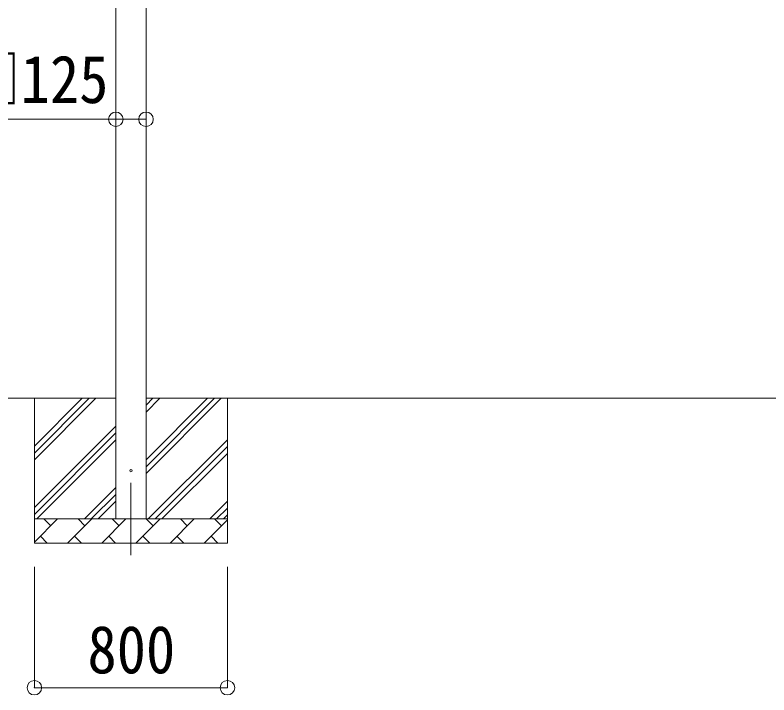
# Model space of a CAD drawing. Units: millimetres at full size, sheet at 1:60; details may follow other scales. Extents: x -16864 to 16864, y -11640 to 11640.
# Drawn here: x -11386 to -8263, y -7940 to -5123 of the extents above; entities that cross this region are included whole.
import ezdxf
from ezdxf.enums import TextEntityAlignment as Align

# ---------------------------------------------------------------- set-up
doc = ezdxf.new("R2010")
doc.units = ezdxf.units.MM
doc.header["$LTSCALE"] = 60
doc.header["$PDMODE"] = 32
doc.header["$PDSIZE"] = 60
doc.linetypes.add('CHAIN1', pattern=[8, 5, -1, 1, -1])
for name, color, linetype, lineweight in [('0-1_Defpoints', 7, 'CHAIN1', 9), ('0-2_TEXT1', 4, 'Continuous', 9), ('0-3_SHAPE', 7, 'Continuous', 9), ('0-8_TABLE1', 6, 'Continuous', 9)]:
    doc.layers.add(name, color=color, linetype=linetype, lineweight=lineweight)
doc.styles.add('ＭＳ ゴシック', font='')
doc.styles.get('ＭＳ ゴシック').set_extended_font_data('MS Gothic')

msp = doc.modelspace()

# ---------------------------------------------------------------- linework, layer by layer
at = {"layer": '0-1_Defpoints'}
msp.add_line((-10906.48, -7060.72), (-10906.48, -7409.72), dxfattribs=at)
at = {"layer": '0-2_TEXT1'}
for p, q in [((-10968.98, -7210.72), (-10968.98, -3710.72)), ((-10843.98, -3710.72), (-10843.98, -7210.72))]:
    msp.add_line(p, q, dxfattribs=at)
msp.add_circle((-10906.48, -7010.72), 4.5, dxfattribs=at)
at = {"layer": '0-3_SHAPE'}
for p, q in [((-10968.98, -6710.72), (-12605.18, -6710.72)), ((-11306.48, -6710.72), (-11306.48, -7310.72)), ((-11306.48, -6909.21), (-11108, -6710.72)), ((-11306.48, -6937.49), (-11079.72, -6710.72)), ((-11306.48, -6965.77), (-11051.43, -6710.72)), ((-6295.98, -6710.72), (-10843.98, -6710.72)), ((-10843.98, -6739.55), (-10815.16, -6710.72)), ((-10843.98, -6767.83), (-10786.87, -6710.72)), ((-10843.98, -7022.39), (-10532.32, -6710.72)), ((-10843.98, -6965.82), (-10588.88, -6710.72)), ((-10843.98, -6994.11), (-10560.6, -6710.72)), ((-10506.48, -6710.72), (-10506.48, -7310.72)), ((-11306.48, -7163.76), (-10968.98, -6826.26)), ((-11306.48, -7192.05), (-10968.98, -6854.55)), ((-11296.87, -7210.72), (-10968.98, -6882.83)), ((-10834.33, -7210.72), (-10506.48, -6882.88)), ((-10806.04, -7210.72), (-10506.48, -6911.16)), ((-10777.76, -7210.72), (-10506.48, -6939.45)), ((-11098.88, -7210.72), (-10968.98, -7080.82)), ((-11070.6, -7210.72), (-10968.98, -7109.11)), ((-11042.32, -7210.72), (-10968.98, -7137.39)), ((-10579.77, -7210.72), (-10506.48, -7137.44)), ((-10551.48, -7210.72), (-10506.48, -7165.72)), ((-11306.48, -7307.17), (-11210.04, -7210.72)), ((-11306.48, -7210.72), (-10506.48, -7210.72)), ((-11238.59, -7239.28), (-11267.14, -7210.72)), ((-11168.62, -7310.72), (-11068.62, -7210.72)), ((-11097.17, -7239.28), (-11125.72, -7210.72)), ((-11027.19, -7310.72), (-10927.19, -7210.72)), ((-10955.75, -7239.28), (-10984.3, -7210.72)), ((-10885.77, -7310.72), (-10785.77, -7210.72)), ((-10814.33, -7239.28), (-10842.88, -7210.72)), ((-10744.35, -7310.72), (-10644.35, -7210.72)), ((-10672.9, -7239.28), (-10701.46, -7210.72)), ((-10602.93, -7310.72), (-10506.48, -7214.28)), ((-10531.48, -7239.28), (-10560.04, -7210.72)), ((-10523.2, -7210.72), (-10506.48, -7194.01)), ((-11281.48, -7282.17), (-11252.93, -7310.72)), ((-11140.06, -7282.17), (-11111.51, -7310.72)), ((-10998.64, -7282.17), (-10970.09, -7310.72)), ((-10857.22, -7282.17), (-10828.67, -7310.72)), ((-10715.8, -7282.17), (-10687.24, -7310.72)), ((-10574.38, -7282.17), (-10545.82, -7310.72)), ((-10506.48, -7310.72), (-11306.48, -7310.72))]:
    msp.add_line(p, q, dxfattribs=at)
at = {"layer": '0-8_TABLE1'}
for p, q in [((-11306.48, -7909.72), (-11306.48, -7409.72)), ((-10506.48, -7909.72), (-10506.48, -7409.72)), ((-11306.48, -7909.72), (-10506.48, -7909.72))]:
    msp.add_line(p, q, dxfattribs=at)
msp.add_lwpolyline([(-10843.98, -5555.05), (-10968.98, -5555.05), (-11593.56, -5555.05)], dxfattribs=at)
for p in [(-10968.98, -5555.05), (-10843.98, -5555.05), (-11306.48, -7909.72), (-10506.48, -7909.72)]:
    msp.add_point(p, dxfattribs=at)

# ---------------------------------------------------------------- texts
at = {"layer": '0-8_TABLE1', "color": 7, "style": 'ＭＳ ゴシック', "width": 0.9}
for s, p in [('□125', (-11606.16, -5547.19)), ('800', (-11086.48, -7909.72))]:
    msp.add_text(s, height=197.9, dxfattribs=at).set_placement(p, align=Align.BOTTOM_LEFT)

doc.saveas('drawing.dxf')
